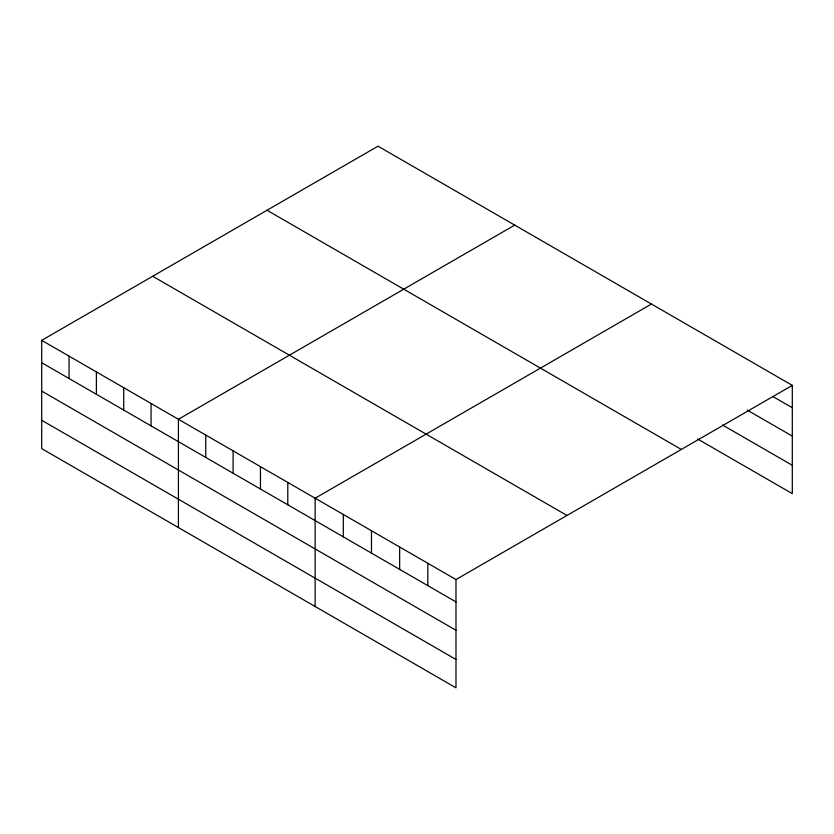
<?xml version="1.0" encoding="UTF-8"?>
<svg xmlns="http://www.w3.org/2000/svg" width="834" height="834" viewBox="0 0 834 834"><rect width="100%" height="100%" fill="white"/><g stroke="black" fill="none" stroke-linecap="round" stroke-linejoin="round"><path stroke-width="1.25" d="M41.7 340.345L455.989 579.536L455.989 687.821L41.7 448.629L41.7 340.345L378.011 146.179L792.3 385.371L792.3 493.655L697.641 438.997M514.724 225.117L178.413 419.283L178.413 527.557M651.437 304.045L315.137 498.211L315.137 606.495M455.989 579.536L792.3 385.371M773.139 396.682L792.3 407.743M747.222 410.067L792.3 436.099M722.432 424.965L792.3 465.299M267.026 210.262L681.315 449.443M152.685 276.273L566.974 515.464M41.7 362.727L455.989 601.908M41.7 391.073L455.989 630.264M41.7 420.284L455.989 659.465M427.821 563.273L427.821 585.645M399.653 547.01L399.653 569.382M371.474 530.747L371.474 553.119M343.306 514.484L343.306 536.856M287.793 482.427L287.793 504.799M260.448 466.644L260.448 489.016M233.103 450.85L233.103 473.232M205.758 435.067L205.758 457.439M151.069 403.5L151.069 425.872M123.734 387.706L123.734 410.078M96.39 371.922L96.39 394.294M69.045 356.139L69.045 378.511"/></g></svg>
